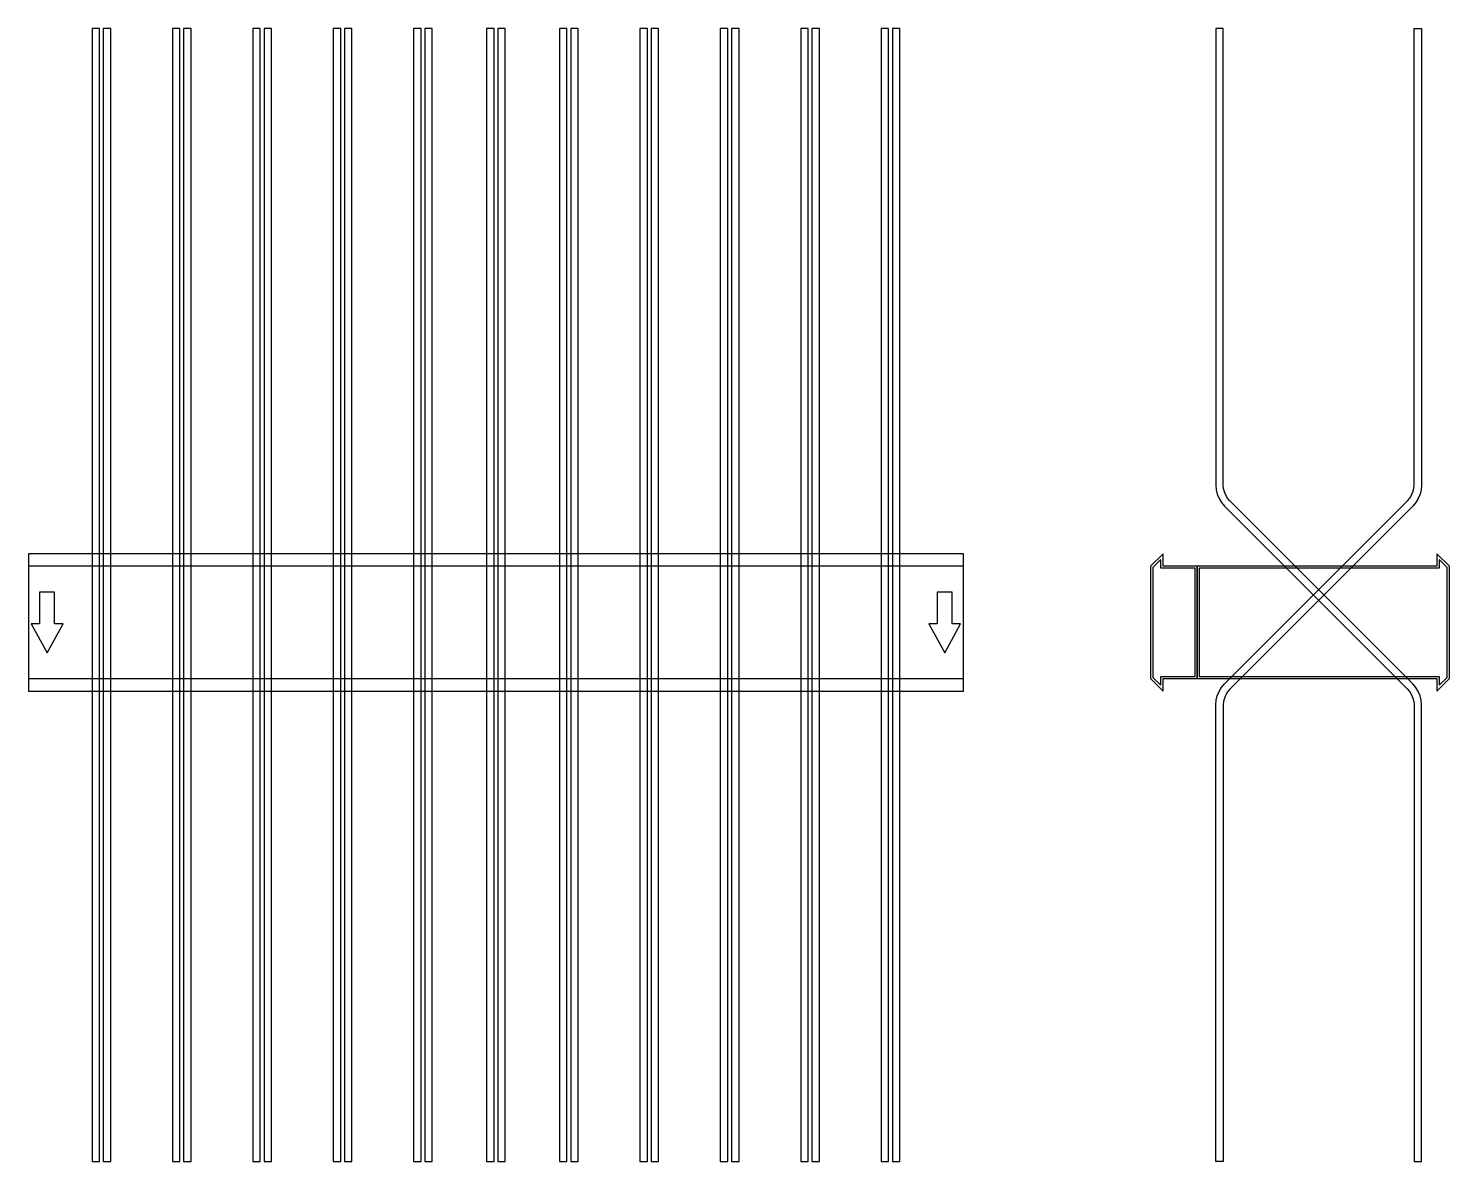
# Model space of a CAD drawing. Extents: x 0 to 1520, y -577 to 635.
import ezdxf

# ---------------------------------------------------------------- set-up
doc = ezdxf.new("R2010")
doc.units = 0
doc.layers.add('Halfen', color=7, linetype='CONTINUOUS')

msp = doc.modelspace()

# ---------------------------------------------------------------- linework, layer by layer
at = {"layer": 'Halfen', "color": 7}
for points in [[(76, -576.569), (76, 635.197), (68, 635.197), (68, -576.569)], [(88, -576.569), (88, 635.197), (80, 635.197), (80, -576.569)], [(162, -576.569), (162, 635.197), (154, 635.197), (154, -576.569)], [(174, -576.569), (174, 635.197), (166, 635.197), (166, -576.569)], [(248, -576.569), (248, 635.197), (240, 635.197), (240, -576.569)], [(260, -576.569), (260, 635.197), (252, 635.197), (252, -576.569)], [(334, -576.569), (334, 635.197), (326, 635.197), (326, -576.569)], [(346, -576.569), (346, 635.197), (338, 635.197), (338, -576.569)], [(420, -576.569), (420, 635.197), (412, 635.197), (412, -576.569)], [(432, -576.569), (432, 635.197), (424, 635.197), (424, -576.569)], [(498, -576.569), (498, 635.197), (490, 635.197), (490, -576.569)], [(510, -576.569), (510, 635.197), (502, 635.197), (502, -576.569)], [(576, -576.569), (576, 635.197), (568, 635.197), (568, -576.569)], [(588, -576.569), (588, 635.197), (580, 635.197), (580, -576.569)], [(662, -576.569), (662, 635.197), (654, 635.197), (654, -576.569)], [(674, -576.569), (674, 635.197), (666, 635.197), (666, -576.569)], [(748, -576.569), (748, 635.197), (740, 635.197), (740, -576.569)], [(760, -576.569), (760, 635.197), (752, 635.197), (752, -576.569)], [(834, -576.569), (834, 635.197), (826, 635.197), (826, -576.569)], [(846, -576.569), (846, 635.197), (838, 635.197), (838, -576.569)], [(920, -576.569), (920, 635.197), (912, 635.197), (912, -576.569)], [(932, -576.569), (932, 635.197), (924, 635.197), (924, -576.569)], [(1490, -576.569), (1490, -88.284), (1489.606, -83.278), (1488.434, -78.396), (1486.512, -73.757), (1483.889, -69.475), (1480.627, -65.657), (1285.029, 129.941), (1282.584, 132.805), (1280.616, 136.016), (1279.175, 139.495), (1278.295, 143.157), (1278, 146.912), (1278, 635.197), (1270, 635.197), (1270, 146.912), (1270.394, 141.906), (1271.566, 137.023), (1273.488, 132.384), (1276.111, 128.103), (1279.373, 124.284), (1474.971, -71.314), (1477.416, -74.177), (1479.384, -77.388), (1480.825, -80.868), (1481.705, -84.53), (1482, -88.284), (1482, -576.569)], [(1270, -576.569), (1270, -88.284), (1270.394, -83.278), (1271.566, -78.396), (1273.488, -73.757), (1276.111, -69.475), (1279.373, -65.657), (1474.971, 129.941), (1477.416, 132.805), (1479.384, 136.016), (1480.825, 139.495), (1481.705, 143.157), (1482, 146.912), (1482, 635.197), (1490, 635.197), (1490, 146.912), (1489.606, 141.906), (1488.434, 137.023), (1486.512, 132.384), (1483.889, 128.103), (1480.627, 124.284), (1285.029, -71.314), (1282.584, -74.177), (1280.616, -77.388), (1279.175, -80.868), (1278.295, -84.53), (1278, -88.284), (1278, -576.569)], [(0, -73.5), (1000, -73.5), (1000, 73.5), (0, 73.5)], [(1250, -60), (1250, 60), (1213.5, 60), (1213.5, 73.5), (1200, 60), (1200, -60), (1213.5, -73.5), (1213.5, -60)], [(1248, -58), (1248, 58), (1211, 58), (1211, 67.25), (1202.5, 58.75), (1202.5, -58.75), (1211, -67.25), (1211, -58)], [(1520, -60), (1520, 60), (1506.5, 73.5), (1506.5, 60), (1250, 60), (1250, -60), (1506.5, -60), (1506.5, -73.5)], [(1517.5, -58.75), (1517.5, 58.75), (1509, 67.25), (1509, 58), (1252, 58), (1252, -58), (1509, -58), (1509, -67.25)], [(0, -60), (1000, -60), (1000, 60), (0, 60)], [(20, -32.5), (37, -1.5), (28, -1.5), (28, 32.5), (12, 32.5), (12, -1.5), (3, -1.5)], [(980, -32.5), (997, -1.5), (988, -1.5), (988, 32.5), (972, 32.5), (972, -1.5), (963, -1.5)]]:
    msp.add_lwpolyline(points, close=True, dxfattribs=at)

doc.saveas('drawing.dxf')
